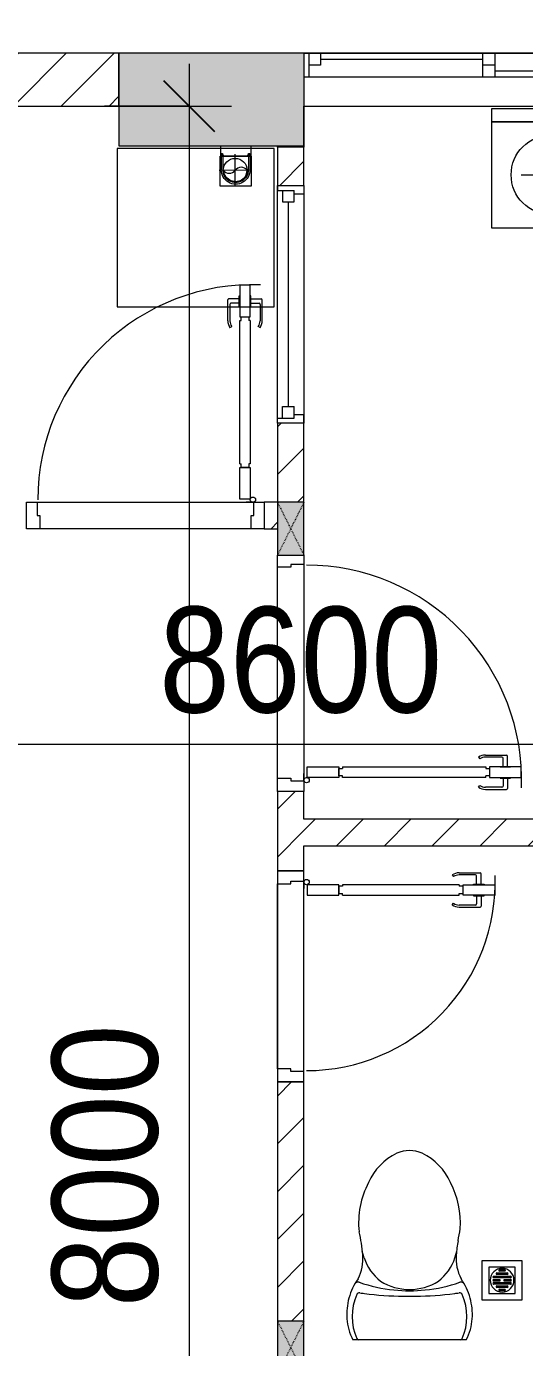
# Model space of a CAD drawing. Header units: millimetres. Extents: x 1591 to 240306, y -15958 to 82755.
# Drawn here: x 120404 to 122289, y 73337 to 78339 of the extents above; entities that cross this region are included whole.
import ezdxf

# ---------------------------------------------------------------- set-up
doc = ezdxf.new("R2010")
doc.units = ezdxf.units.MM
for name, pattern in [('Dash', [6, 3, -3]), ('Grid Line', [22.225, 12.7, -3.175, 3.175, -3.175]), ('IMPORT-CENTER _2_', [40.64, 25.4, -5.08, 5.08, -5.08])]:
    doc.linetypes.add(name, pattern=pattern)
for name, color, linetype, lineweight in [('0-1', 7, 'Continuous', 5), ('A-ANNO-DIMS', 211, 'Continuous', 9), ('A-ANNO-DIMS-160', 211, 'Continuous', 9), ('A-DETL-GENF-1', 9, 'Continuous', 9), ('A-DOOR-1', 254, 'Continuous', 9), ('A-DOOR-2', 9, 'Continuous', 9), ('A-FLOR-1', 250, 'Continuous', 9), ('A-FLOR-2', 9, 'Continuous', 9), ('A-GLAZ', 151, 'Continuous', 9), ('A-GLAZ-1', 254, 'Continuous', 9), ('A-GLAZ-2', 9, 'Continuous', 9), ('A-WALL-1', 253, 'Continuous', 18), ('A-WALL-2', 9, 'Continuous', 9), ('A-WALL-3', 113, 'Continuous', 18), ('A-WALL-PATT-1', 10, 'Continuous', 9), ('A-WALL-PATT-2', 111, 'Continuous', 9), ('G-IMPT-1', 254, 'Continuous', 9), ('G-IMPT-2', 8, 'IMPORT-CENTER _2_', 9), ('G-IMPT-3', 8, 'Continuous', 9), ('I-FURN-1', 254, 'Continuous', 9), ('M-EQPM', 50, 'Continuous', 9), ('M-EQPM-1', 254, 'Continuous', 9), ('P-SANR-FIXT-1', 254, 'Continuous', 9), ('S-COLS', 52, 'Continuous', 9), ('S-COLS-1', 52, 'Continuous', 5), ('S-COLS-2', 7, 'Continuous', 18), ('S-COLS-3', 254, 'Continuous', 9), ('S-COLS-4', 253, 'Continuous', 18), ('S-COLS-HDLN-1', 9, 'Dash', 9), ('S-GRID-1', 1, 'Grid Line', 9)]:
    doc.layers.add(name, color=color, linetype=linetype, lineweight=lineweight)
doc.styles.add('UTM Avo', font='UTM Avo.ttf', dxfattribs={"width": 0.9, "height": 400})
doc.dimstyles.new('1_Dim_chi_tiet_2_5_1', dxfattribs={"dimscale": 304.8, "dimtxt": 399.720379, "dimasz": 0.629921, "dimexe": 0.524934, "dimexo": 0.0625, "dimgap": 0.052493, "dimtad": 1, "dimdec": 0, "dimrnd": 5, "dimzin": 0, "dimdsep": 46, "dimtxsty": 'UTM Avo', "dimblk1": 'OBLIQUE', "dimblk2": 'OBLIQUE', "dimsah": 1, "dimcen": 0.09, "dimdle": 0.524934, "dimazin": 0, "dimtfac": 1, "dimtdec": 4, "dimtix": 1, "dimtmove": 0, "dimatfit": 3, "dimfxl": 1.049869, "dimfxlon": 1, "dimtvp": 1, "dimtolj": 1, "dimtzin": 0, "dimarcsym": 2})
pattern_1 = [(45, (0, 0), (-90.50967, 90.50967), [])]

# ---------------------------------------------------------------- blocks, each defined once
blk = doc.blocks.new('NCV_TKTC_KET CAU_rvt-1-TKCS_MB TẦNG 3-4')
at = {"layer": 'S-COLS-1'}
blk.add_hatch(color=256, dxfattribs=at).paths.add_polyline_path([(110452.5, 77886.9), (110452.5, 78236.9), (109752.5, 78236.9), (109752.5, 77886.9)])
at = {"layer": 'A-FLOR-1'}
blk.add_line((110452.4, 77886.9), (110452.4, 77881.9), dxfattribs=at)
at = {"layer": 'S-COLS-2'}
for p, q in [((109752.5, 78236.9), (109752.5, 77886.9)), ((110452.5, 78236.9), (109752.5, 78236.9)), ((110452.5, 77886.9), (110452.5, 78036.9)), ((109752.5, 77886.9), (110452.5, 77886.9))]:
    blk.add_line(p, q, dxfattribs=at)
blk = doc.blocks.new('DOOR_CW_01 CANH MO-PANEL KINH - DIW_01-900x2200-CỬA GỖ VÂN LAMINATE-V168-TKCS_MB TẦNG 3-4')
at = {"layer": 'A-DETL-GENF-1'}
for p, q in [((-397, -182), (-397, -62)), ((-397, -62), (-357, -62)), ((-357, -62), (-357, -182)), ((-357, -182), (-397, -182)), ((-397, -196), (-391, -196)), ((-397, -738), (-397, -196)), ((-391, -196), (-391, -182)), ((-391, -182), (-363, -182)), ((-363, -182), (-363, -196)), ((-357, -196), (-363, -196)), ((-357, -196), (-357, -738)), ((-442, -737), (-442, -816.5)), ((-434, -799.5), (-434, -737)), ((-433.9, -711.2), (-427.3, -715.8)), ((-397, -738), (-391, -738)), ((-391, -752), (-391, -738)), ((-357, -738), (-363, -738)), ((-363, -738), (-363, -752)), ((-320.1, -711.2), (-326.7, -715.8)), ((-320, -799.5), (-320, -737)), ((-312, -737), (-312, -816.5)), ((-399, -792.2), (-399, -831.8)), ((-397, -792.2), (-399, -792.2)), ((-357, -752), (-397, -752)), ((-397, -752), (-397, -872)), ((-397, -792.2), (-397, -831.8)), ((-363, -752), (-391, -752)), ((-357, -872), (-357, -752)), ((-357, -792.2), (-357, -831.8)), ((-357, -792.2), (-355, -792.2)), ((-355, -792.2), (-355, -831.8)), ((-399, -820.5), (-438, -820.5)), ((-399, -803.5), (-430, -803.5)), ((-399, -831.8), (-397, -831.8)), ((-355, -831.8), (-357, -831.8)), ((-355, -803.5), (-324, -803.5)), ((-355, -820.5), (-316, -820.5)), ((-397, -872), (-357, -872))]:
    blk.add_line(p, q, dxfattribs=at)
blk.add_circle((-407, -60), 10, dxfattribs=at)
for centre, radius, start, end in [((-407, -60), 814, 268, 0), ((-397, -737), 45, 145, 180), ((-397, -737), 37, 145, 180), ((-357, -737), 37, 0, 35), ((-357, -737), 45, 360, 35), ((-430, -799.5), 4, 180, 270), ((-324, -799.5), 4, 270, 0), ((-438, -816.5), 4, 180, 270), ((-316, -816.5), 4, 270, 0)]:
    blk.add_arc(centre, radius, start, end, dxfattribs=at)
at = {"layer": 'A-DOOR-2'}
for p, q in [((-450, -50), (-450, 50)), ((-450, 50), (-400, 50)), ((-400, 50), (-400, 0)), ((400, 0), (400, 50)), ((400, 50), (445, 50)), ((-410, -50), (-450, -50)), ((-410, 0), (-410, -50)), ((-400, 0), (-410, 0)), ((-407, -50), (-382, -50)), ((410, 0), (400, 0)), ((410, -50), (410, 0)), ((445, -50), (410, -50))]:
    blk.add_line(p, q, dxfattribs=at)
blk = doc.blocks.new('DOOR_CW_01 CANH MO-PANEL KINH - DIG_02-800x2200-CỬA NHÔM KÍNH-V105-TKCS_MB TẦNG 3-4')
at = {"layer": 'A-DETL-GENF-1'}
for p, q in [((-347, 772), (-307, 772)), ((-347, 652), (-347, 772)), ((-307, 772), (-307, 652)), ((-392, 637), (-392, 716.5)), ((-349, 720.5), (-388, 720.5)), ((-349, 703.5), (-380, 703.5)), ((-349, 731.8), (-347, 731.8)), ((-349, 692.2), (-349, 731.8)), ((-347, 692.2), (-347, 731.8)), ((-307, 692.2), (-307, 731.8)), ((-305, 731.8), (-307, 731.8)), ((-305, 692.2), (-305, 731.8)), ((-305, 720.5), (-266, 720.5)), ((-305, 703.5), (-274, 703.5)), ((-262, 637), (-262, 716.5)), ((-384, 699.5), (-384, 637)), ((-347, 692.2), (-349, 692.2)), ((-307, 652), (-347, 652)), ((-313, 652), (-341, 652)), ((-341, 652), (-341, 638)), ((-313, 638), (-313, 652)), ((-307, 692.2), (-305, 692.2)), ((-270, 699.5), (-270, 637)), ((-383.9, 611.2), (-377.3, 615.8)), ((-347, 638), (-341, 638)), ((-347, 638), (-347, 196)), ((-307, 638), (-313, 638)), ((-307, 196), (-307, 638)), ((-270.1, 611.2), (-276.7, 615.8)), ((-347, 196), (-341, 196)), ((-307, 182), (-347, 182)), ((-347, 182), (-347, 62)), ((-341, 196), (-341, 182)), ((-341, 182), (-313, 182)), ((-307, 196), (-313, 196)), ((-313, 182), (-313, 196)), ((-307, 62), (-307, 182)), ((-347, 62), (-307, 62))]:
    blk.add_line(p, q, dxfattribs=at)
blk.add_circle((-357, 60), 10, dxfattribs=at)
for centre, radius, start, end in [((-357, 60), 714, 360, 92), ((-388, 716.5), 4, 90, 180), ((-380, 699.5), 4, 90, 180), ((-274, 699.5), 4, 0, 90), ((-266, 716.5), 4, 0, 90), ((-347, 637), 45, 180, 215), ((-347, 637), 37, 180, 215), ((-307, 637), 37, 325, 0), ((-307, 637), 45, 325, 0)]:
    blk.add_arc(centre, radius, start, end, dxfattribs=at)
at = {"layer": 'A-DOOR-2'}
for p, q in [((-360, 50), (-400, 50)), ((-400, 50), (-400, -50)), ((-360, 0), (-360, 50)), ((-350, 0), (-360, 0)), ((-357, 50), (-332, 50)), ((-350, -50), (-350, 0)), ((360, 0), (350, 0)), ((350, 0), (350, -50)), ((400, 50), (360, 50)), ((360, 50), (360, 0)), ((400, -50), (400, 50)), ((-400, -50), (-350, -50)), ((350, -50), (400, -50))]:
    blk.add_line(p, q, dxfattribs=at)
blk = doc.blocks.new('TOILET - TOILET-400871-TKCS_MB TẦNG 3-4')
at = {"layer": 'P-SANR-FIXT-1'}
for p, q in [((-171.7, 330.3), (-178.6, 355.5)), ((171.7, 330.3), (178.6, 355.5)), ((214.2, 19), (-214.2, 19)), ((194, 19.9), (-194, 19.9))]:
    blk.add_line(p, q, dxfattribs=at)
for centre, radius, start, end in [((45.1, 528.6), 217.6, 115.2282, 156.7784), ((0, 624.4), 111.7, 64.7718, 115.2282), ((-45.1, 528.6), 217.6, 23.2216, 64.7718), ((137.1, 461.2), 329.8, 152.3122, 185.6513), ((-137.1, 461.2), 329.8, 356.3165, 27.6878), ((-719.2, 297.5), 544.3, 4.5441, 13.9464), ((-1948.3, 805.1), 2171.2, 349.1051, 350.319), ((719.2, 297.5), 544.3, 169.7121, 175.4559), ((-343.5, 327.4), 167.3, 332.62, 4.5441), ((-0.4, 384), 179.5, 197.4036, 232.5964), ((0.4, 384), 179.5, 307.4036, 342.5964), ((343.5, 327.4), 167.3, 175.4559, 207.38), ((-4, 115.7), 233.6, 144.7853, 164.7039), ((4, 115.7), 233.6, 15.2961, 35.2147), ((-195, 224.1), 13.8, 71.0073, 129.3276), ((0.6, 792.1), 586.9, 251.0073, 264.1678), ((0, 416), 206.1, 237.9268, 270), ((0, 786.7), 581.5, 264.1678, 275.8322), ((0, 416), 206.1, 270, 302.0732), ((-0.6, 792.1), 586.9, 275.8322, 288.9927), ((195, 224.1), 13.8, 50.6724, 108.9927), ((1.9, 114.1), 239.7, 164.7039, 183.5487), ((-9.8, 107.2), 207.3, 156.2862, 203.7138), ((-189.1, 185.5), 11.7, 82.4212, 154.5895), ((178.9, 2951.3), 2778.4, 262.4212, 262.7649), ((-14.3, 1400.4), 1215.6, 262.593, 269.6026), ((0, 3462.8), 3278, 269.6026, 270.3974), ((14.3, 1400.4), 1215.6, 270.3974, 277.407), ((-178.9, 2951.3), 2778.4, 277.2351, 277.5788), ((189.1, 185.5), 11.7, 25.4105, 97.5788), ((9.8, 107.2), 207.3, 336.2862, 23.7138), ((-1.9, 114.1), 239.7, 356.4513, 15.2961), ((-46.1, 111.1), 191.6, 183.5487, 208.7191), ((46.1, 111.1), 191.6, 331.2809, 356.4513), ((-193.7, 26.4), 6.48, 203.7138, 267.6832), ((193.7, 26.4), 6.48, 272.3168, 336.2862)]:
    blk.add_arc(centre, radius, start, end, dxfattribs=at)
blk = doc.blocks.new('MAY GIAT - MAY GIAT_dwg-348053-TKCS_MB TẦNG 3-4')
at = {"layer": 'G-IMPT-1', "flags": 128}
blk.add_lwpolyline([(5, 596.6), (5, 2.3), (605, 2.3), (605, 596.6)], close=True, dxfattribs=at)
blk = doc.blocks.new('MAY GIAT - MAY GIAT-348233-TKCS_MB TẦNG 3-4')
at = {"layer": 'I-FURN-1'}
for p, q in [((5, 596.6), (5, 2.3)), ((605, 596.6), (5, 596.6)), ((605, 2.3), (605, 596.6)), ((5, 2.3), (605, 2.3))]:
    blk.add_line(p, q, dxfattribs=at)
blk.add_blockref('MAY GIAT - MAY GIAT_dwg-348053-TKCS_MB TẦNG 3-4', (0, 0))
blk = doc.blocks.new('THU NUOC - THU NUOC-455054-TKCS_MB TẦNG 3-4')
at = {"layer": 'M-EQPM-1'}
for p, q in [((-66.3, -70.6), (-66.3, 79.4)), ((-66.3, 79.4), (83.7, 79.4)), ((58.7, 54.4), (-41.3, 54.4)), ((-41.3, 54.4), (-41.3, -45.6)), ((58.7, -45.6), (58.7, 54.4)), ((83.7, 79.4), (83.7, -70.6)), ((-23.3, 19.6), (40.9, 19.6)), ((40.9, 13.6), (-23.3, 13.6)), ((-23.3, 7.2), (0.7, 7.2)), ((0.7, 1.2), (-23.3, 1.2)), ((-11, 32.1), (28.5, 32.1)), ((28.5, 26.1), (-11, 26.1)), ((-1.1, 44.5), (18.5, 44.5)), ((18.5, 38.5), (-1.1, 38.5)), ((0.7, 7.2), (0.7, 1.2)), ((16.7, 1.2), (16.7, 7.2)), ((16.7, 7.2), (40.9, 7.2)), ((40.9, 1.2), (16.7, 1.2)), ((-41.3, -45.6), (58.7, -45.6)), ((-23.3, -4.8), (40.9, -4.8)), ((40.9, -10.8), (-23.3, -10.8)), ((-11, -17.3), (28.5, -17.3)), ((28.5, -23.3), (-11, -23.3)), ((-1.1, -29.6), (18.5, -29.6)), ((18.5, -35.6), (-1.1, -35.6)), ((83.7, -70.6), (-66.3, -70.6))]:
    blk.add_line(p, q, dxfattribs=at)
for centre, radius, start, end in [((8.7, 4.4), 45, 0, 180), ((8.7, 4.4), 45, 360, 180), ((8.7, 4.4), 45, 180, 0), ((8.7, 4.4), 45, 180, 360), ((-23.3, 16.6), 3, 90, 270), ((-23.3, 4.2), 3, 90, 270), ((-11, 29.1), 3, 90, 270), ((-1.1, 41.5), 3, 90, 270), ((18.5, 41.5), 3, 270, 90), ((28.5, 29.1), 3, 270, 90), ((40.9, 16.6), 3, 270, 90), ((40.9, 4.2), 3, 270, 90), ((-23.3, -7.8), 3, 90, 270), ((-11, -20.3), 3, 90, 270), ((-1.1, -32.6), 3, 90, 270), ((18.5, -32.6), 3, 270, 90), ((28.5, -20.3), 3, 270, 90), ((40.9, -7.8), 3, 270, 90)]:
    blk.add_arc(centre, radius, start, end, dxfattribs=at)
blk = doc.blocks.new('G1_SOF - BO TRU - 100x200-745959-TKCS_MB TẦNG 3-4')
at = {"layer": 'S-COLS'}
blk.add_hatch(color=256, dxfattribs=at).paths.add_polyline_path([(-50, 100), (-50, -100), (50, -100), (50, 100)])
at = {"layer": 'S-COLS-4'}
for p, q in [((50, 100), (-50, 100)), ((-50, 100), (-50, -100)), ((50, -100), (50, 100)), ((-50, -100), (50, -100))]:
    blk.add_line(p, q, dxfattribs=at)
at = {"layer": 'S-COLS-HDLN-1'}
for p, q in [((50, 100), (-50, -100)), ((-50, 100), (50, -100))]:
    blk.add_line(p, q, dxfattribs=at)
blk = doc.blocks.new('DOOR_CW_01 CANH MO-PANEL KINH - DIG_01-900x2200-CỬA NHÔM KÍNH-901215-TKCS_MB TẦNG 3-4')
at = {"layer": 'A-DETL-GENF-1'}
for p, q in [((-397, -182), (-397, -62)), ((-397, -62), (-357, -62)), ((-357, -62), (-357, -182)), ((-357, -182), (-397, -182)), ((-397, -196), (-391, -196)), ((-397, -738), (-397, -196)), ((-391, -196), (-391, -182)), ((-391, -182), (-363, -182)), ((-363, -182), (-363, -196)), ((-357, -196), (-363, -196)), ((-357, -196), (-357, -738)), ((-442, -737), (-442, -816.5)), ((-434, -799.5), (-434, -737)), ((-433.9, -711.2), (-427.3, -715.8)), ((-397, -738), (-391, -738)), ((-391, -752), (-391, -738)), ((-357, -738), (-363, -738)), ((-363, -738), (-363, -752)), ((-320.1, -711.2), (-326.7, -715.8)), ((-320, -799.5), (-320, -737)), ((-312, -737), (-312, -816.5)), ((-399, -792.2), (-399, -831.8)), ((-397, -792.2), (-399, -792.2)), ((-357, -752), (-397, -752)), ((-397, -752), (-397, -872)), ((-397, -792.2), (-397, -831.8)), ((-363, -752), (-391, -752)), ((-357, -872), (-357, -752)), ((-357, -792.2), (-357, -831.8)), ((-357, -792.2), (-355, -792.2)), ((-355, -792.2), (-355, -831.8)), ((-399, -820.5), (-438, -820.5)), ((-399, -803.5), (-430, -803.5)), ((-399, -831.8), (-397, -831.8)), ((-355, -831.8), (-357, -831.8)), ((-355, -803.5), (-324, -803.5)), ((-355, -820.5), (-316, -820.5)), ((-397, -872), (-357, -872))]:
    blk.add_line(p, q, dxfattribs=at)
blk.add_circle((-407, -60), 10, dxfattribs=at)
for centre, radius, start, end in [((-407, -60), 814, 268, 0), ((-397, -737), 45, 145, 180), ((-397, -737), 37, 145, 180), ((-357, -737), 37, 0, 35), ((-357, -737), 45, 360, 35), ((-430, -799.5), 4, 180, 270), ((-324, -799.5), 4, 270, 0), ((-438, -816.5), 4, 180, 270), ((-316, -816.5), 4, 270, 0)]:
    blk.add_arc(centre, radius, start, end, dxfattribs=at)
at = {"layer": 'A-DOOR-2'}
for p, q in [((-450, -50), (-450, 50)), ((-450, 50), (-400, 50)), ((-400, 50), (-400, 0)), ((400, 0), (400, 50)), ((400, 50), (450, 50)), ((450, 50), (450, -50)), ((-410, -50), (-450, -50)), ((-410, 0), (-410, -50)), ((-400, 0), (-410, 0)), ((-407, -50), (-382, -50)), ((410, 0), (400, 0)), ((410, -50), (410, 0)), ((450, -50), (410, -50))]:
    blk.add_line(p, q, dxfattribs=at)
blk = doc.blocks.new('GIUONG NGU-2TAB-1600x2000 - GIUONG NGU-2TAB-1600x2000-885815-TKCS_MB TẦNG 3-4')
at = {"layer": 'I-FURN-1'}
for p, q in [((458.5, 0), (8.5, 0)), ((8.5, 0), (8.5, -50)), ((458.5, -50), (458.5, 0)), ((2108.2, 0), (458.5, 0)), ((458.5, 0), (458.5, -50)), ((458.5, 0), (2108.2, 0)), ((2108.2, -50), (2108.2, 0)), ((458.5, -50), (8.5, -50)), ((8.5, -50), (8.5, -450.3)), ((8.5, -50), (458.5, -50)), ((458.5, -50), (8.5, -50)), ((8.5, -50), (8.5, -450.3)), ((458.5, -450.3), (458.5, -50)), ((2108.2, -50), (458.5, -50)), ((458.5, -50), (458.5, -1938.9)), ((458.5, -50), (2108.2, -50)), ((458.5, -1938.9), (458.5, -50)), ((458.5, -450.3), (458.5, -50)), ((458.5, -50), (2108.2, -50)), ((2558.2, 0), (2108.2, 0)), ((2108.2, 0), (2108.2, -50)), ((2558.2, -50), (2108.2, -50)), ((2108.2, -50), (2108.2, -450.3)), ((2108.2, -1938.9), (2108.2, -50)), ((2108.2, -50), (2558.2, -50)), ((2108.2, -50), (2558.2, -50)), ((2108.2, -450.3), (2108.2, -50)), ((2108.2, -50), (2108.2, -1938.9)), ((2558.2, -50), (2558.2, 0)), ((2558.2, -450.3), (2558.2, -50)), ((2558.2, -50), (2558.2, -450.3)), ((233.5, -86.8), (233.5, -413.5)), ((508.5, -100), (2058.2, -100)), ((508.5, -1938.9), (508.5, -100)), ((2058.2, -100), (2058.2, -1938.9)), ((2333.2, -86.8), (2333.2, -413.5)), ((120.2, -250.2), (346.8, -250.2)), ((2446.5, -250.2), (2219.8, -250.2)), ((8.5, -450.3), (458.5, -450.3)), ((8.5, -450.3), (458.5, -450.3)), ((2108.2, -450.3), (2558.2, -450.3)), ((2558.2, -450.3), (2108.2, -450.3)), ((1997.1, -2000), (569.6, -2000)), ((569.6, -2050), (1997.1, -2050)), ((1997.1, -2050), (569.6, -2050))]:
    blk.add_line(p, q, dxfattribs=at)
for centre in [(233.5, -250.2), (2333.2, -250.2)]:
    blk.add_circle(centre, 150.7, dxfattribs=at)
for centre, radius, start, end in [((569.6, -1938.9), 111.1, 180, 270), ((569.6, -1938.9), 111.1, 180, 270), ((569.6, -1938.9), 61.1, 180, 270), ((1997.1, -1938.9), 111.1, 270, 360), ((1997.1, -1938.9), 61.1, 270, 0), ((1997.1, -1938.9), 111.1, 270, 0)]:
    blk.add_arc(centre, radius, start, end, dxfattribs=at)
blk = doc.blocks.new('M_Fixed - 900 x 1400-901190-TKCS_MB TẦNG 3-4')
at = {"layer": 'A-GLAZ-2'}
for p, q in [((-450, 63), (-431, 63)), ((-431, 63), (-431, 0)), ((431, 63), (431, 0)), ((448.9, 63), (431, 63)), ((-431, 44), (-387, 44)), ((-387, 44), (-387, 0)), ((-387, 22), (387, 22)), ((387, 44), (387, 0)), ((431, 44), (387, 44)), ((-450, -37), (-418, -37)), ((-431, 0), (-387, 0)), ((-418, 0), (-418, -37)), ((387, 0), (431, 0)), ((418, 0), (418, -37)), ((450, -37), (418, -37))]:
    blk.add_line(p, q, dxfattribs=at)
blk = doc.blocks.new('NCV_TKTC_TANG 3 - 4_rvt-2-TKCS_MB TẦNG 3-4')
at = {"layer": 'A-WALL-PATT-1'}
h = blk.add_hatch(dxfattribs=at)
h.set_pattern_fill('FP_1', color=256, style=0, pattern_type=2)
h.set_pattern_definition(pattern_1)
h.paths.add_polyline_path([(110352.6, 76536.9), (110452.6, 76536.9), (110452.6, 76836.9), (110352.6, 76836.9)])
h.paths.add_polyline_path([(110452.6, 77736.9), (110452.6, 77881.9), (110352.6, 77881.9), (110352.6, 77736.9)])
h = blk.add_hatch(dxfattribs=at)
h.set_pattern_fill('FP_1', color=256, style=0, pattern_type=2)
h.set_pattern_definition(pattern_1)
h.paths.add_polyline_path([(110302.6, 76436.9), (110352.6, 76436.9), (110352.6, 76536.9), (110302.6, 76536.9), (110302.6, 76526.1)])
h.paths.add_polyline_path([(109352.6, 76436.9), (109402.6, 76436.9), (109402.6, 76536.9), (109352.6, 76536.9), (109352.6, 76526.1)])
h = blk.add_hatch(dxfattribs=at)
h.set_pattern_fill('FP_1', color=256, style=0, pattern_type=2)
h.set_pattern_definition(pattern_1)
h.paths.add_polyline_path([(110452.6, 73436.9), (110452.6, 74342.4), (110352.6, 74342.4), (110352.6, 73436.9)])
h.paths.add_polyline_path([(110452.6, 75142.4), (110452.6, 75442), (110352.6, 75442), (110352.6, 75142.4)])
h = blk.add_hatch(dxfattribs=at)
h.set_pattern_fill('FP_1', color=256, style=0, pattern_type=2)
h.set_pattern_definition(pattern_1)
h.paths.add_polyline_path([(110452.6, 75236.9), (112352.6, 75236.9), (112352.6, 75336.9), (110452.6, 75336.9)])
at = {"layer": 'A-FLOR-2'}
for p, q in [((110452.6, 78036.9), (110452.6, 77881.9)), ((110352.6, 77881.9), (110352.6, 77886.9)), ((110252.6, 76436.9), (109452.6, 76436.9)), ((110352.6, 75492), (110352.6, 76292)), ((110452.6, 76302), (110452.6, 75482)), ((110352.6, 74392.4), (110352.6, 75092.4)), ((110352.6, 75092.4), (110352.6, 74392.4)), ((110452.6, 74382.4), (110452.6, 75102.4))]:
    blk.add_line(p, q, dxfattribs=at)
at = {"layer": 'A-WALL-1'}
for p, q in [((110452.6, 77881.9), (110352.6, 77881.9)), ((110352.6, 77881.9), (110352.6, 77736.9)), ((110452.6, 77736.9), (110452.6, 77881.9)), ((110352.6, 77736.9), (110452.6, 77736.9)), ((110452.6, 76836.9), (110352.6, 76836.9)), ((110352.6, 76836.9), (110352.6, 76536.9)), ((110452.6, 76536.9), (110452.6, 76836.9)), ((110352.6, 76536.9), (110302.6, 76536.9)), ((110302.6, 76536.9), (110302.6, 76436.9)), ((110302.6, 76436.9), (110352.6, 76436.9)), ((110452.6, 75442), (110352.6, 75442)), ((110352.6, 75442), (110352.6, 75142.4)), ((110452.6, 75336.9), (110452.6, 75442)), ((112352.6, 75336.9), (110452.6, 75336.9)), ((110452.6, 75142.4), (110452.6, 75236.9)), ((110452.6, 75236.9), (112252.6, 75236.9)), ((110352.6, 75142.4), (110452.6, 75142.4)), ((110452.6, 74342.4), (110352.6, 74342.4)), ((110352.6, 74342.4), (110352.6, 73436.9)), ((110452.6, 73436.9), (110452.6, 74342.4))]:
    blk.add_line(p, q, dxfattribs=at)
at = {"layer": 'A-WALL-2'}
for p, q in [((110352.6, 76836.9), (110352.6, 77736.9)), ((110452.6, 77736.9), (110452.6, 76836.9)), ((109442.6, 76536.9), (110262.6, 76536.9)), ((110252.6, 76436.9), (109452.6, 76436.9)), ((110352.6, 75492), (110352.6, 76292)), ((110452.6, 76302), (110452.6, 75482))]:
    blk.add_line(p, q, dxfattribs=at)
at = {"layer": 'A-DOOR-1'}
for name, p, rotation in [('DOOR_CW_01 CANH MO-PANEL KINH - DIG_01-900x2200-CỬA NHÔM KÍNH-901215-TKCS_MB TẦNG 3-4', (109852.6, 76486.9), 180), ('DOOR_CW_01 CANH MO-PANEL KINH - DIW_01-900x2200-CỬA GỖ VÂN LAMINATE-V168-TKCS_MB TẦNG 3-4', (110402.6, 75892), 89.99999999999908), ('DOOR_CW_01 CANH MO-PANEL KINH - DIG_02-800x2200-CỬA NHÔM KÍNH-V105-TKCS_MB TẦNG 3-4', (110402.6, 74742.4), 269.9999999999991)]:
    blk.add_blockref(name, p, dxfattribs=dict(at, rotation=rotation))
at = {"layer": 'A-GLAZ-1', "rotation": 89.99999999999908}
blk.add_blockref('M_Fixed - 900 x 1400-901190-TKCS_MB TẦNG 3-4', (110415.6, 77286.9), dxfattribs=at)
at = {"layer": 'I-FURN-1'}
blk.add_blockref('GIUONG NGU-2TAB-1600x2000 - GIUONG NGU-2TAB-1600x2000-885815-TKCS_MB TẦNG 3-4', (111154.1, 78026.9), dxfattribs=at)
at = {"layer": 'I-FURN-1', "rotation": 89.99999999999902}
blk.add_blockref('MAY GIAT - MAY GIAT-348233-TKCS_MB TẦNG 3-4', (110342.6, 77272), dxfattribs=at)
at = {"layer": 'M-EQPM-1'}
blk.add_blockref('THU NUOC - THU NUOC-455054-TKCS_MB TẦNG 3-4', (111193.8, 73587.5), dxfattribs=at)
at = {"layer": 'P-SANR-FIXT-1'}
blk.add_blockref('TOILET - TOILET-400871-TKCS_MB TẦNG 3-4', (110852.2, 73346.9), dxfattribs=at)
at = {"layer": 'S-COLS-3'}
for p in [(110402.6, 76436.9), (110402.6, 73336.9)]:
    blk.add_blockref('G1_SOF - BO TRU - 100x200-745959-TKCS_MB TẦNG 3-4', p, dxfattribs=at)
blk = doc.blocks.new('1_FAMILY RVT - W01-WxH 1400x1400xmm-389822-TKCS_MB TẦNG 3-4')
at = {"layer": 'A-GLAZ'}
for p, q in [((248.4, 172.39), (299.2, 197.79)), ((248.4, 172.39), (299.2, 146.99)), ((248.4, 172.39), (451.6, 172.39)), ((-700, 96.19), (-700, -103.81)), ((700, 96.19), (-700, 96.19)), ((-700, 96.19), (-636.5, 96.19)), ((-680.95, 96.19), (-680.95, 7.29)), ((-636.5, 51.74), (-680.95, 51.74)), ((-636.5, 96.19), (-22.225, 96.19)), ((-636.5, 96.19), (-636.5, 51.74)), ((-636.5, 73.965), (-22.225, 73.965)), ((-22.225, 7.29), (-22.225, 96.19)), ((-22.225, 96.19), (22.225, 96.19)), ((22.225, 51.74), (-22.225, 51.74)), ((22.225, 96.19), (680.95, 96.19)), ((22.225, 96.19), (22.225, 7.29)), ((636.5, 51.74), (636.5, 7.29)), ((680.95, 51.74), (636.5, 51.74)), ((680.95, 96.19), (700, 96.19)), ((680.95, 96.19), (680.95, 7.29)), ((700, -103.81), (700, 96.19)), ((-700, 7.29), (-680.95, 7.29)), ((-680.95, 7.29), (-22.225, 7.29)), ((-22.225, 7.29), (22.225, 7.29)), ((22.225, 29.515), (636.5, 29.515)), ((22.225, 7.29), (636.5, 7.29)), ((636.5, 7.29), (700, 7.29)), ((-700, -103.81), (700, -103.81))]:
    blk.add_line(p, q, dxfattribs=at)
blk = doc.blocks.new('TKTC_XREF_251221_MB TANG 2-7 - TKTC_XREF_260130_MB TANG 2-5_dwg_$cc-4746798-TKCS_MB TẦNG 3-4')
at = {"layer": 'G-IMPT-2'}
for p, q in [((0, -0.673), (0, 0.673)), ((-0.673, 0), (0.673, 0))]:
    blk.add_line(p, q, dxfattribs=at)
at = {"layer": 'M-EQPM'}
blk.add_circle((0, 0), 0.5, dxfattribs=at)
for centre, radius, start, end in [((0, 0), 0.5, 90, 270), ((0.188, 0.25), 0.313, 126.8699, 233.1301), ((-0.188, -0.25), 0.313, 306.8699, 53.1301)]:
    blk.add_arc(centre, radius, start, end, dxfattribs=at)
blk = doc.blocks.new('TKTC_XREF_251221_MB TANG 2-7 - TKTC_XREF_260130_MB TANG 2-5_dwg_CUM U_DN100-4746799-TKCS_MB TẦNG 3-4')
at = {"layer": 'G-IMPT-3'}
blk.add_hatch(color=256, dxfattribs=at).paths.add_polyline_path([(0, 61), (15.8, 58.9), (30.5, 52.8), (43.1, 43.1), (52.8, 30.5), (58.9, 15.8), (61, 0), (58.9, -15.8), (52.8, -30.5), (43.1, -43.1), (30.5, -52.8), (15.8, -58.9), (0, -61), (0, -57), (14.8, -55.1), (28.5, -49.4), (40.3, -40.3), (49.4, -28.5), (55.1, -14.8), (57, 0), (55.1, 14.8), (49.4, 28.5), (40.3, 40.3), (28.5, 49.4), (14.8, 55.1), (0, 57)])
for p, q in [((-79.1, 66.6), (-79.1, 63.4)), ((-76.6, 66.6), (-76.6, 63.4)), ((-74.6, 66.6), (-74.6, 63.4)), ((-72.7, 69.3), (-72.7, 60.7)), ((-66.9, 67.9), (-71.7, 67.9)), ((-65, 69), (0, 69)), ((-66.9, 62.1), (-71.7, 62.1)), ((-72.7, -60.7), (-72.7, -69.3)), ((-66.9, -62.1), (-71.7, -62.1)), ((-79.1, -63.4), (-79.1, -66.6)), ((-76.6, -63.4), (-76.6, -66.6)), ((-74.6, -63.4), (-74.6, -66.6)), ((-66.9, -67.9), (-71.7, -67.9)), ((-65, -69), (0, -69))]:
    blk.add_line(p, q, dxfattribs=at)
at = {"layer": 'G-IMPT-3', "flags": 128}
for points in [[(-72.7, 67.6), (-78.1, 67.6), (-78.1, 62.4), (-72.7, 62.4)], [(-71.7, 59.2), (-66.9, 59.2), (-66.9, 70.8), (-71.7, 70.8)], [(-66.9, 70.8), (-66.9, 72.7), (-65, 72.7), (-65, 57.3), (-66.9, 57.3), (-66.9, 59.2)], [(-65, 61), (0, 61), (0, 57)], [(-72.7, -62.4), (-78.1, -62.4), (-78.1, -67.6), (-72.7, -67.6)], [(-71.7, -70.8), (-66.9, -70.8), (-66.9, -59.2), (-71.7, -59.2)], [(-66.9, -59.2), (-66.9, -57.3), (-65, -57.3), (-65, -72.7), (-66.9, -72.7), (-66.9, -70.8)], [(-65, -61), (0, -61), (0, -57)]]:
    blk.add_lwpolyline(points, dxfattribs=at)
at = {"layer": 'G-IMPT-3'}
for centre, radius, start, end in [((-78.1, 66.6), 0.96, 90, 180), ((-78.1, 63.4), 0.96, 180, 270), ((-71.1, 69.3), 1.56, 112.61986, 247.38014), ((-67.9, 65), 4.8, 143.1301, 216.8699), ((0, 0), 69, 270, 90), ((-71.1, 60.7), 1.56, 112.61986, 247.38014), ((0, 0), 61, 270, 90), ((0, 0), 57, 270, 90), ((-78.1, -63.4), 0.96, 90, 180), ((-71.1, -60.7), 1.56, 112.61986, 247.38014), ((-67.9, -65), 4.8, 143.1301, 216.8699), ((-78.1, -66.6), 0.96, 180, 270), ((-71.1, -69.3), 1.56, 112.61986, 247.38014)]:
    blk.add_arc(centre, radius, start, end, dxfattribs=at)
blk = doc.blocks.new('TKTC_XREF_251221_MB TANG 2-7 - TKTC_XREF_251221_MB TANG 2-7-2039446-TKCS_MB TẦNG 3-4')
at = {"layer": 'M-EQPM'}
for p, q in [((76484.1, 60650), (76484.1, 60610)), ((76599.9, 60610), (76599.9, 60650)), ((76482.4, 60610), (76482.4, 60498.1)), ((76484.1, 60610), (76599.9, 60610)), ((76601.9, 60610), (76484.1, 60610)), ((76601.9, 60498.1), (76601.9, 60610)), ((76482.4, 60498.1), (76601.9, 60498.1))]:
    blk.add_line(p, q, dxfattribs=at)
at = {"extrusion": (0, 0, -1), "xscale": 0.7894736842105242, "yscale": 0.7894736842105242, "zscale": -0.7894736842105242, "rotation": 269.9999999984439}
blk.add_blockref('TKTC_XREF_251221_MB TANG 2-7 - TKTC_XREF_260130_MB TANG 2-5_dwg_CUM U_DN100-4746799-TKCS_MB TẦNG 3-4', (-76541.7, 60558.7), dxfattribs=at)
at = {"xscale": 90.00000000005122, "yscale": 90.00000000005122, "zscale": 90.00000000005122, "rotation": 90.37402677993775}
blk.add_blockref('TKTC_XREF_251221_MB TANG 2-7 - TKTC_XREF_260130_MB TANG 2-5_dwg_$cc-4746798-TKCS_MB TẦNG 3-4', (76540, 60557.1), dxfattribs=at)
blk = doc.blocks.new('DIMBLOCK374-TKCS_MB TẦNG 3-4')
at = {"layer": 'A-ANNO-DIMS-160'}
for p, q in [((121019.7, 78196.9), (121019.7, 69876.9)), ((120699.7, 78036.9), (121179.7, 78036.9)), ((121019.7, 78036.9), (120699.7, 78036.9)), ((121339.7, 70036.9), (120859.7, 70036.9)), ((121019.7, 70036.9), (121339.7, 70036.9))]:
    blk.add_line(p, q, dxfattribs=at)
at = {"layer": 'A-ANNO-DIMS-160', "lineweight": 25}
for p, q in [((121019.7, 78036.9), (120923.7, 78132.9)), ((121019.7, 78036.9), (121115.7, 77940.9)), ((121019.7, 70036.9), (120923.7, 70132.9)), ((121019.7, 70036.9), (121115.7, 69940.9))]:
    blk.add_line(p, q, dxfattribs=at)
at = {"layer": 'A-ANNO-DIMS-160', "color": 0, "insert": (120500.1, 73489.2), "char_height": 400, "width": 1314.636, "attachment_point": 1, "rotation": 90, "line_spacing_factor": 1.110334, "style": 'UTM Avo'}
blk.add_mtext('8000', dxfattribs=at)
blk = doc.blocks.new('_Oblique')
at = {"color": 0, "linetype": 'ByBlock', "lineweight": -2}
blk.add_line((-0.5, -0.5), (0.5, 0.5), dxfattribs=at)
blk = doc.blocks.new('DIMBLOCK411-TKCS_MB TẦNG 3-4')
at = {"layer": 'A-ANNO-DIMS-160'}
for p, q in [((117153.9, 75941.8), (117153.9, 75461.8)), ((117153.9, 75621.8), (117153.9, 75941.8)), ((125753.9, 75941.8), (125753.9, 75461.8)), ((125753.9, 75621.8), (125753.9, 75941.8)), ((116993.9, 75621.8), (125913.9, 75621.8))]:
    blk.add_line(p, q, dxfattribs=at)
at = {"layer": 'A-ANNO-DIMS-160', "lineweight": 25}
for p, q in [((117153.9, 75621.8), (117249.9, 75717.8)), ((125753.9, 75621.8), (125849.9, 75717.8)), ((117153.9, 75621.8), (117057.9, 75525.8)), ((125753.9, 75621.8), (125657.9, 75525.8))]:
    blk.add_line(p, q, dxfattribs=at)
at = {"layer": 'A-ANNO-DIMS-160', "color": 0, "insert": (120906.1, 76141.4), "char_height": 400, "width": 1314.636, "attachment_point": 1, "line_spacing_factor": 1.110334, "style": 'UTM Avo'}
blk.add_mtext('8600', dxfattribs=at)

msp = doc.modelspace()

# ---------------------------------------------------------------- hatches: boundary and pattern name
at = {"layer": 'A-WALL-PATT-2'}
h = msp.add_hatch(dxfattribs=at)
h.set_pattern_fill('FP_1', color=256, style=0, pattern_type=2)
h.set_pattern_definition([(45, (11001.35, 0), (-90.50967, 90.50967), [])])
h.paths.add_polyline_path([(120312.8, 78036.9), (120753.8, 78036.9), (120753.8, 78236.9), (117353.9, 78236.9), (117353.9, 78036.9), (119478.9, 78036.9), (119478.9, 78041.9), (119528.9, 78041.9), (119528.9, 78036.9), (119909.8, 78036.9)])

# ---------------------------------------------------------------- linework, layer by layer
at = {"layer": 'A-WALL-3'}
for p, q in [((120753.8, 78236.9), (117353.9, 78236.9)), ((120753.8, 78036.9), (120753.8, 78236.9)), ((119528.9, 78036.9), (120753.8, 78036.9))]:
    msp.add_line(p, q, dxfattribs=at)
at = {"layer": 'S-GRID-1'}
msp.add_line((139245.7, 78236.9), (45492.6, 78236.9), dxfattribs=at)

# ---------------------------------------------------------------- block references
at = {"layer": '0-1'}
for name in ['NCV_TKTC_KET CAU_rvt-1-TKCS_MB TẦNG 3-4', 'NCV_TKTC_TANG 3 - 4_rvt-2-TKCS_MB TẦNG 3-4']:
    msp.add_blockref(name, (11001.4, 0), dxfattribs=at)
at = {"layer": 'A-GLAZ'}
msp.add_blockref('1_FAMILY RVT - W01-WxH 1400x1400xmm-389822-TKCS_MB TẦNG 3-4', (122153.8, 78140.7), dxfattribs=at)
at = {"layer": 'M-EQPM'}
msp.add_blockref('TKTC_XREF_251221_MB TANG 2-7 - TKTC_XREF_251221_MB TANG 2-7-2039446-TKCS_MB TẦNG 3-4', (44653.9, 17236.9), dxfattribs=at)

# ---------------------------------------------------------------- dimensions: what is measured, and where the dimension line sits
at = {"layer": 'A-ANNO-DIMS'}
dim = msp.add_linear_dim(base=(121019.7, 70036.9), p1=(120699.7, 78036.9), p2=(121339.7, 70036.9), angle=90, dimstyle='1_Dim_chi_tiet_2_5_1', override={"dimpost": '<>', "dimfxl": 8025.559171}, dxfattribs=at)
dim.commit()
dim.dimension.update_dxf_attribs({"geometry": 'DIMBLOCK374-TKCS_MB TẦNG 3-4', "text_midpoint": (120796.7, 74036.9)})
dim = msp.add_linear_dim(base=(125753.9, 75621.8), p1=(117153.9, 75941.8), p2=(125753.9, 75941.8), dimstyle='1_Dim_chi_tiet_2_5_1', override={"dimpost": '<>', "dimfxl": 8600}, dxfattribs=at)
dim.commit()
dim.dimension.update_dxf_attribs({"geometry": 'DIMBLOCK411-TKCS_MB TẦNG 3-4', "text_midpoint": (121453.9, 75844.8)})

doc.saveas('drawing.dxf')
